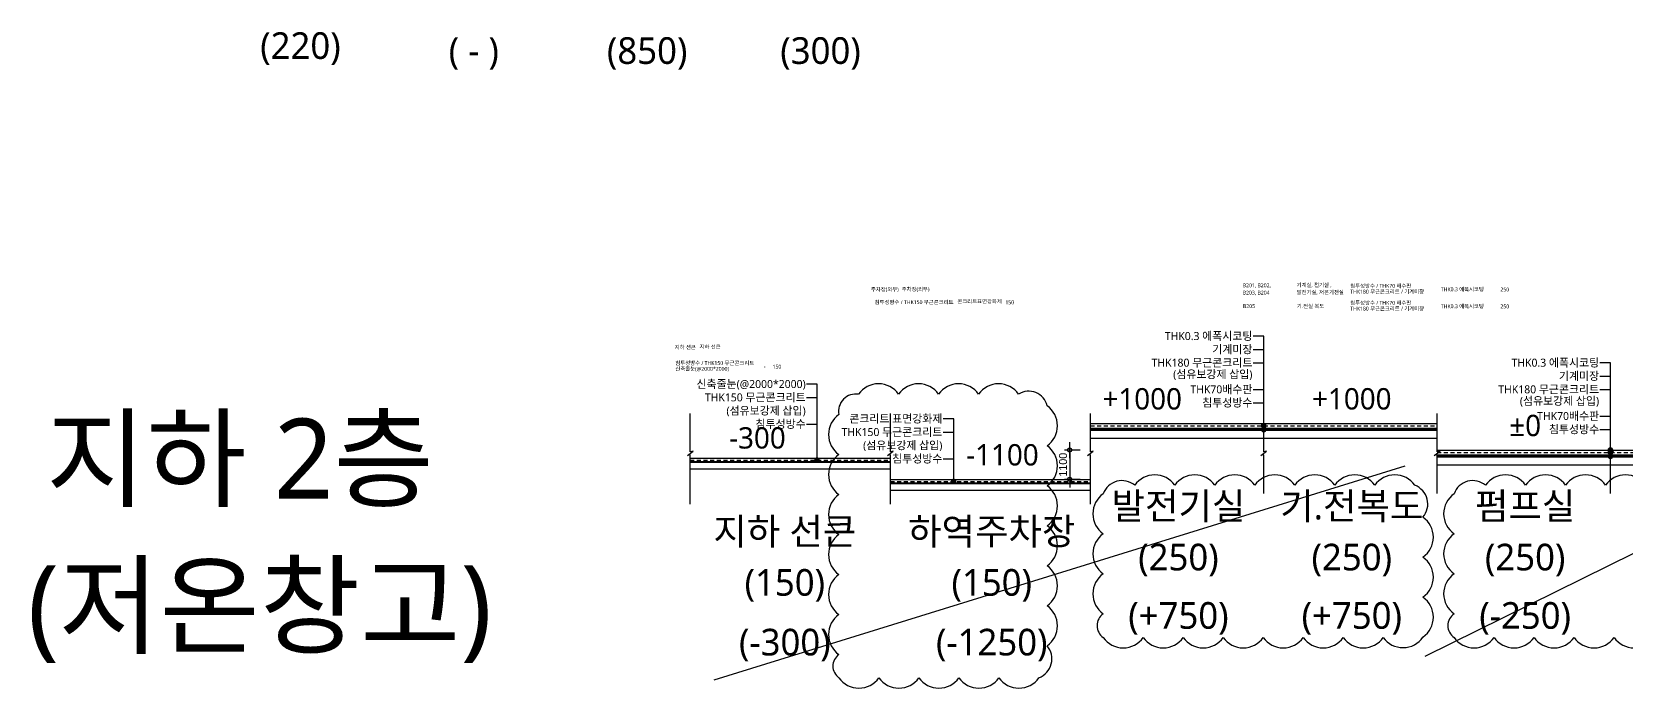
# Model space of a CAD drawing. Header units: millimetres. Extents: x 14892468 to 15300900, y -3565850 to -3401345.
# Drawn here: x 14924509 to 14984285, y -3465315 to -3440708 of the extents above; entities that cross this region are included whole.
import ezdxf
from ezdxf.enums import TextEntityAlignment as Align

# ---------------------------------------------------------------- set-up
doc = ezdxf.new("R2010")
doc.units = ezdxf.units.MM
doc.header["$LTSCALE"] = 100
doc.header["$MEASUREMENT"] = 0
doc.header["$PDSIZE"] = -10
doc.linetypes.add('HID', pattern=[2.5, 1.5, -1])
doc.layers.get('0').update_dxf_attribs({"linetype": 'CONTINUOUS'})
doc.layers.get('Defpoints').update_dxf_attribs({"color": 171, "linetype": 'CONTINUOUS'})
for name, color, linetype in [('FIN(아스콘)', 3, 'CONTINUOUS'), ('HAT-252', 252, 'CONTINUOUS'), ('LED', 7, 'CONTINUOUS'), ('SYM', 7, 'CONTINUOUS'), ('TEXT(MIN)', 7, 'CONTINUOUS'), ('TEXT-기입', 6, 'CONTINUOUS'), ('wire-meshes', 1, 'CONTINUOUS'), ('배수판', 5, 'CONTINUOUS')]:
    doc.layers.add(name, color=color, linetype=linetype)
doc.styles.add('CGS', font='cgse', dxfattribs={"bigfont": 'cgs'})
doc.styles.add('나눔바른고딕', font='NanumBarunGothic.ttf')
doc.dimstyles.new('NDIM 1200', dxfattribs={"dimscale": 500, "dimtxt": 3, "dimasz": 1, "dimexe": 2, "dimexo": 2, "dimgap": 1, "dimtad": 1, "dimdec": 0, "dimdsep": 46, "dimtxsty": 'CGS', "dimblk": 'DOT0', "dimcen": 1, "dimdle": 8, "dimclrd": 2, "dimclre": 2, "dimclrt": 2, "dimadec": 0, "dimazin": 0, "dimtfac": 1, "dimtdec": 0, "dimtix": 1, "dimtmove": 2, "dimatfit": 3, "dimldrblk": 'DOT0', "dimfxl": 1, "dimtolj": 1, "dimtzin": 0, "dimlwd": -1, "dimlwe": -1, "dimarcsym": 0})

# ---------------------------------------------------------------- blocks, each defined once
blk = doc.blocks.new('DOT0')
blk.add_line((-3, 0), (3, 0))
at = {"color": 6}
blk.add_circle((0, 0), 0.75, dxfattribs=at)
blk = doc.blocks.new('*D10')
at = {"layer": 'Defpoints', "ltscale": 0.4, "transparency": 16777216}
for p, q in [((14963820, -3456387), (14963223, -3456387)), ((14963423, -3456487), (14963423, -3457387)), ((14963820, -3457487), (14963223, -3457487))]:
    blk.add_line(p, q, dxfattribs=at)
at = {"layer": 'Defpoints', "color": 0, "ltscale": 0.4, "transparency": 16777216}
for p in [(14964020, -3456387), (14963423, -3457487), (14964020, -3457487)]:
    blk.add_point(p, dxfattribs=at)
at = {"layer": 'Defpoints', "ltscale": 0.4, "transparency": 16777216, "xscale": 100, "yscale": 100, "zscale": 100}
for p, rotation in [((14963423, -3456387), 90), ((14963423, -3457487), 270)]:
    blk.add_blockref('DOT0', p, dxfattribs=dict(at, rotation=rotation))
at = {"layer": 'Defpoints', "ltscale": 0.4, "transparency": 16777216, "insert": (14963173, -3456937), "char_height": 300, "attachment_point": 5, "rotation": 90, "style": 'CGS'}
blk.add_mtext('\\A1;1100', dxfattribs=at)

msp = doc.modelspace()

# ---------------------------------------------------------------- hatches: boundary and pattern name
at = {"layer": 'LED'}
h = msp.add_hatch(color=256, dxfattribs=at)
h.dxf.hatch_style = 1
edge = h.paths.add_edge_path()
edge.add_arc((14970697, -3455477.3), 108, 0, 360)
h = msp.add_hatch(color=256, dxfattribs=at)
h.dxf.hatch_style = 1
edge = h.paths.add_edge_path()
edge.add_arc((14983697, -3456387.3), 108, 0, 360)
h = msp.add_hatch(color=256, dxfattribs=at)
h.dxf.hatch_style = 1
edge = h.paths.add_edge_path()
edge.add_arc((14983697, -3456477.3), 108, 0, 360)

# ---------------------------------------------------------------- linework, layer by layer
at = {"ltscale": 0.1}
for p, q in [((14950085.5, -3465004.4), (14976004.9, -3456977.7)), ((14976755.2, -3464123.4), (14989725.6, -3457710.4))]:
    msp.add_line(p, q, dxfattribs=at)
for points in [[(14954768.4, -3464925.1, 0.5205671), (14956268.4, -3464925.1, 0.5205671), (14957768.4, -3464925.1, 0.5205671), (14959268.4, -3464925.1, 0.5205671), (14960768.4, -3464925.1, 0.5205671), (14962268.4, -3464925.1, 0.5205671), (14962572.3, -3463729, 0.5205671), (14962572.3, -3462229, 0.5205671), (14962572.3, -3460729, 0.5205671), (14962572.3, -3459229, 0.5205671), (14962572.3, -3457729, 0.5205671), (14962572.3, -3456229, 0.5205671), (14962572.3, -3454729, 0.5205671), (14961506.7, -3454294.5, 0.5205671), (14960006.7, -3454294.5, 0.5205671), (14958506.7, -3454294.5, 0.5205671), (14957006.7, -3454294.5, 0.5205671), (14955506.7, -3454294.5, 0.5205671), (14954768.4, -3455056.3, 0.5205671), (14954768.4, -3456556.3, 0.5205671), (14954768.4, -3458056.3, 0.5205671), (14954768.4, -3459556.3, 0.5205671), (14954768.4, -3461056.3, 0.5205671), (14954768.4, -3462556.3, 0.5205671), (14954768.4, -3464056.3, 0.5205671)], [(14964679.1, -3463416.9, 0.5205671), (14966179.1, -3463416.9, 0.5205671), (14967679.1, -3463416.9, 0.5205671), (14969179.1, -3463416.9, 0.5205671), (14970679.1, -3463416.9, 0.5205671), (14972179.1, -3463416.9, 0.5205671), (14973679.1, -3463416.9, 0.5205671), (14975179.1, -3463416.9, 0.5205671), (14976667.1, -3463404.8, 0.5205671), (14976667.1, -3461904.8, 0.5205671), (14976667.1, -3460404.8, 0.5205671), (14976667.1, -3458904.8, 0.5205671), (14976361.6, -3457710.4, 0.5205671), (14974861.6, -3457710.4, 0.5205671), (14973361.6, -3457710.4, 0.5205671), (14971861.6, -3457710.4, 0.5205671), (14970361.6, -3457710.4, 0.5205671), (14968861.6, -3457710.4, 0.5205671), (14967361.6, -3457710.4, 0.5205671), (14965861.6, -3457710.4, 0.5205671), (14964679.1, -3458028, 0.5205671), (14964679.1, -3459528, 0.5205671), (14964679.1, -3461028, 0.5205671), (14964679.1, -3462528, 0.5205671)], [(14977833, -3463416.9, 0.5205671), (14979333, -3463416.9, 0.5205671), (14980833, -3463416.9, 0.5205671), (14982333, -3463416.9, 0.5205671), (14983833, -3463416.9, 0.5205671), (14985333, -3463416.9, 0.5205671), (14986833, -3463416.9, 0.5205671), (14988333, -3463416.9, 0.5205671), (14989821, -3463404.8, 0.5205671), (14989821, -3461904.8, 0.5205671), (14989821, -3460404.8, 0.5205671), (14989821, -3458904.8, 0.5205671), (14989515.4, -3457710.4, 0.5205671), (14988015.4, -3457710.4, 0.5205671), (14986515.4, -3457710.4, 0.5205671), (14985015.4, -3457710.4, 0.5205671), (14983515.4, -3457710.4, 0.5205671), (14982015.4, -3457710.4, 0.5205671), (14980515.4, -3457710.4, 0.5205671), (14979015.4, -3457710.4, 0.5205671), (14977833, -3458028, 0.5205671), (14977833, -3459528, 0.5205671), (14977833, -3461028, 0.5205671), (14977833, -3462528, 0.5205671)]]:
    msp.add_lwpolyline(points, format="xyb", close=True)
at = {"color": 2, "ltscale": 0.1}
for points in [[(14964197, -3455637.3), (14970697, -3455637.3)], [(14970697, -3455637.3), (14977197, -3455637.3)], [(14964197, -3455937.3), (14970697, -3455937.3)], [(14970697, -3455937.3), (14977197, -3455937.3)], [(14949197, -3456837.3), (14956697, -3456837.3)], [(14977197, -3456637.3), (14983697, -3456637.3)], [(14983697, -3456637.3), (14990197, -3456637.3)], [(14949197, -3457087.3), (14956697, -3457087.3)], [(14977197, -3456937.3), (14983697, -3456937.3)], [(14983697, -3456937.3), (14990197, -3456937.3)], [(14956697, -3457637.3), (14964197, -3457637.3)], [(14956697, -3457887.3), (14964197, -3457887.3)]]:
    msp.add_lwpolyline(points, dxfattribs=at)
at = {"layer": 'FIN(아스콘)', "ltscale": 0.1}
for points in [[(14964197, -3455387.3), (14970697, -3455387.3)], [(14964197, -3455567.3), (14970697, -3455567.3)], [(14970697, -3455387.3), (14977197, -3455387.3)], [(14970697, -3455567.3), (14977197, -3455567.3)], [(14949197, -3456687.3), (14956697, -3456687.3)], [(14977197, -3456387.3), (14983697, -3456387.3)], [(14977197, -3456567.3), (14983697, -3456567.3)], [(14983697, -3456387.3), (14990197, -3456387.3)], [(14983697, -3456567.3), (14990197, -3456567.3)], [(14956697, -3457487.3), (14964197, -3457487.3)]]:
    msp.add_lwpolyline(points, dxfattribs=at)
at = {"layer": 'HAT-252', "linetype": 'HID', "ltscale": 0.1}
for points in [[(14970697, -3455632.3), (14964197, -3455632.3)], [(14977197, -3455632.3), (14970697, -3455632.3)], [(14956697, -3456832.3), (14949197, -3456832.3)], [(14983697, -3456632.3), (14977197, -3456632.3)], [(14990197, -3456632.3), (14983697, -3456632.3)], [(14964197, -3457632.3), (14956697, -3457632.3)]]:
    msp.add_lwpolyline(points, dxfattribs=at)
at = {"layer": 'SYM', "color": 251, "ltscale": 1000, "true_color": 0x636466}
for points in [[(14949197, -3458419.4), (14949197, -3456568.9), (14949087, -3456595.9), (14949307, -3456433.9), (14949197, -3456460.9), (14949197, -3455014.9)], [(14956697, -3458419.4), (14956697, -3456568.9), (14956587, -3456595.9), (14956807, -3456433.9), (14956697, -3456460.9), (14956697, -3455014.9)], [(14964197, -3458419.4), (14964197, -3456568.9), (14964087, -3456595.9), (14964307, -3456433.9), (14964197, -3456460.9), (14964197, -3455014.9)], [(14970697, -3458014.9), (14970697, -3456568.9), (14970587, -3456595.9), (14970807, -3456433.9), (14970697, -3456460.9), (14970697, -3455014.9)], [(14977197, -3458014.9), (14977197, -3456568.9), (14977087, -3456595.9), (14977307, -3456433.9), (14977197, -3456460.9), (14977197, -3455014.9)], [(14983697, -3458014.9), (14983697, -3456568.9), (14983587, -3456595.9), (14983807, -3456433.9), (14983697, -3456460.9), (14983697, -3455014.9)]]:
    msp.add_lwpolyline(points, dxfattribs=at)
at = {"layer": 'TEXT(MIN)', "ltscale": 10000}
for p, q in [((14970297, -3452612.7), (14970697, -3452612.7)), ((14970297, -3453112.7), (14970697, -3453112.7)), ((14983297, -3453612.7), (14983697, -3453612.7)), ((14953547.5, -3454412.7), (14953947.5, -3454412.7)), ((14970297, -3454112.7), (14970697, -3454112.7)), ((14983297, -3454112.7), (14983697, -3454112.7)), ((14970297, -3454612.7), (14970697, -3454612.7)), ((14953547.5, -3455412.7), (14953947.5, -3455412.7)), ((14983297, -3455112.7), (14983697, -3455112.7)), ((14983297, -3455612.7), (14983697, -3455612.7)), ((14958671.5, -3455712.7), (14959071.5, -3455712.7)), ((14958671.5, -3456712.7), (14959071.5, -3456712.7))]:
    msp.add_line(p, q, dxfattribs=at)
at = {"layer": 'wire-meshes', "linetype": 'HID'}
for points in [[(14964197, -3455477.3), (14970697, -3455477.3)], [(14970697, -3455477.3), (14977197, -3455477.3)], [(14949197, -3456762.3), (14956697, -3456762.3)], [(14977197, -3456477.3), (14983697, -3456477.3)], [(14983697, -3456477.3), (14990197, -3456477.3)], [(14956697, -3457562.3), (14964197, -3457562.3)]]:
    msp.add_lwpolyline(points, dxfattribs=at)
at = {"layer": '배수판'}
for points in [[(14964197, -3455567.3), (14964236.7, -3455567.3), (14964264.5, -3455632.3), (14964304.3, -3455632.3), (14964332, -3455567.3), (14964371.8, -3455567.3), (14964399.5, -3455632.3), (14964439.3, -3455632.3), (14964467.1, -3455567.3), (14964506.8, -3455567.3), (14964534.6, -3455632.3), (14964574.3, -3455632.3), (14964602.1, -3455567.3), (14964641.8, -3455567.3), (14964669.6, -3455632.3), (14964709.3, -3455632.3), (14964737.1, -3455567.3), (14964776.8, -3455567.3), (14964804.6, -3455632.3), (14964844.3, -3455632.3), (14964872.1, -3455567.3), (14964911.8, -3455567.3), (14964939.6, -3455632.3), (14964979.3, -3455632.3), (14965007.1, -3455567.3), (14965046.8, -3455567.3), (14965074.6, -3455632.3), (14965114.3, -3455632.3), (14965142.1, -3455567.3), (14965181.8, -3455567.3), (14965209.6, -3455632.3), (14965249.3, -3455632.3), (14965277.1, -3455567.3), (14965316.9, -3455567.3), (14965344.6, -3455632.3), (14965384.4, -3455632.3), (14965412.1, -3455567.3), (14965451.9, -3455567.3), (14965479.6, -3455632.3), (14965519.4, -3455632.3), (14965547.2, -3455567.3), (14965586.9, -3455567.3), (14965614.7, -3455632.3), (14965654.4, -3455632.3), (14965682.2, -3455567.3), (14965721.9, -3455567.3), (14965749.7, -3455632.3), (14965789.4, -3455632.3), (14965817.2, -3455567.3), (14965856.9, -3455567.3), (14965884.7, -3455632.3), (14965924.4, -3455632.3), (14965952.2, -3455567.3), (14965991.9, -3455567.3), (14966019.7, -3455632.3), (14966059.4, -3455632.3), (14966087.2, -3455567.3), (14966126.9, -3455567.3), (14966154.7, -3455632.3), (14966194.4, -3455632.3), (14966222.2, -3455567.3), (14966261.9, -3455567.3), (14966289.7, -3455632.3), (14966329.4, -3455632.3), (14966357.2, -3455567.3), (14966397, -3455567.3), (14966424.7, -3455632.3), (14966464.5, -3455632.3), (14966492.2, -3455567.3), (14966532, -3455567.3), (14966559.8, -3455632.3), (14966599.5, -3455632.3), (14966627.3, -3455567.3), (14966667, -3455567.3), (14966694.8, -3455632.3), (14966734.5, -3455632.3), (14966762.3, -3455567.3), (14966802, -3455567.3), (14966829.8, -3455632.3), (14966869.5, -3455632.3), (14966897.3, -3455567.3), (14966937, -3455567.3), (14966964.8, -3455632.3), (14967004.5, -3455632.3), (14967032.3, -3455567.3), (14967072, -3455567.3), (14967099.8, -3455632.3), (14967139.5, -3455632.3), (14967167.3, -3455567.3), (14967207, -3455567.3), (14967234.8, -3455632.3), (14967274.5, -3455632.3), (14967302.3, -3455567.3), (14967342, -3455567.3), (14967369.8, -3455632.3), (14967409.5, -3455632.3), (14967437.3, -3455567.3), (14967477.1, -3455567.3), (14967504.8, -3455632.3), (14967544.6, -3455632.3), (14967572.3, -3455567.3), (14967612.1, -3455567.3), (14967639.9, -3455632.3), (14967679.6, -3455632.3), (14967707.4, -3455567.3), (14967747.1, -3455567.3), (14967774.9, -3455632.3), (14967814.6, -3455632.3), (14967842.4, -3455567.3), (14967882.1, -3455567.3), (14967909.9, -3455632.3), (14967949.6, -3455632.3), (14967977.4, -3455567.3), (14968017.1, -3455567.3), (14968044.9, -3455632.3), (14968084.6, -3455632.3), (14968112.4, -3455567.3), (14968152.1, -3455567.3), (14968179.9, -3455632.3), (14968219.6, -3455632.3), (14968247.4, -3455567.3), (14968287.1, -3455567.3), (14968314.9, -3455632.3), (14968354.6, -3455632.3), (14968382.4, -3455567.3), (14968422.1, -3455567.3), (14968449.9, -3455632.3), (14968489.7, -3455632.3), (14968517.4, -3455567.3), (14968557.2, -3455567.3), (14968584.9, -3455632.3), (14968624.7, -3455632.3), (14968652.4, -3455567.3), (14968692.2, -3455567.3), (14968720, -3455632.3), (14968759.7, -3455632.3), (14968787.5, -3455567.3), (14968827.2, -3455567.3), (14968855, -3455632.3), (14968894.7, -3455632.3), (14968922.5, -3455567.3), (14968962.2, -3455567.3), (14968990, -3455632.3), (14969029.7, -3455632.3), (14969057.5, -3455567.3), (14969097.2, -3455567.3), (14969125, -3455632.3), (14969164.7, -3455632.3), (14969192.5, -3455567.3), (14969232.2, -3455567.3), (14969260, -3455632.3), (14969299.7, -3455632.3), (14969327.5, -3455567.3), (14969367.2, -3455567.3), (14969395, -3455632.3), (14969434.7, -3455632.3), (14969462.5, -3455567.3), (14969502.2, -3455567.3), (14969530, -3455632.3), (14969569.8, -3455632.3), (14969597.5, -3455567.3), (14969637.3, -3455567.3), (14969665, -3455632.3), (14969704.8, -3455632.3), (14969732.6, -3455567.3), (14969772.3, -3455567.3), (14969800.1, -3455632.3), (14969839.8, -3455632.3), (14969867.6, -3455567.3), (14969907.3, -3455567.3), (14969935.1, -3455632.3), (14969974.8, -3455632.3), (14970002.6, -3455567.3), (14970042.3, -3455567.3), (14970070.1, -3455632.3), (14970109.8, -3455632.3), (14970137.6, -3455567.3), (14970177.3, -3455567.3), (14970205.1, -3455632.3), (14970244.8, -3455632.3), (14970272.6, -3455567.3), (14970312.3, -3455567.3), (14970340.1, -3455632.3), (14970379.8, -3455632.3), (14970407.6, -3455567.3), (14970447.3, -3455567.3), (14970475.1, -3455632.3), (14970514.8, -3455632.3), (14970542.6, -3455567.3), (14970582.3, -3455567.3), (14970610.1, -3455632.3), (14970649.9, -3455632.3), (14970677.6, -3455567.3), (14970697, -3455567.3)], [(14970697, -3455567.3), (14970736.7, -3455567.3), (14970764.5, -3455632.3), (14970804.3, -3455632.3), (14970832, -3455567.3), (14970871.8, -3455567.3), (14970899.5, -3455632.3), (14970939.3, -3455632.3), (14970967.1, -3455567.3), (14971006.8, -3455567.3), (14971034.6, -3455632.3), (14971074.3, -3455632.3), (14971102.1, -3455567.3), (14971141.8, -3455567.3), (14971169.6, -3455632.3), (14971209.3, -3455632.3), (14971237.1, -3455567.3), (14971276.8, -3455567.3), (14971304.6, -3455632.3), (14971344.3, -3455632.3), (14971372.1, -3455567.3), (14971411.8, -3455567.3), (14971439.6, -3455632.3), (14971479.3, -3455632.3), (14971507.1, -3455567.3), (14971546.8, -3455567.3), (14971574.6, -3455632.3), (14971614.3, -3455632.3), (14971642.1, -3455567.3), (14971681.8, -3455567.3), (14971709.6, -3455632.3), (14971749.3, -3455632.3), (14971777.1, -3455567.3), (14971816.9, -3455567.3), (14971844.6, -3455632.3), (14971884.4, -3455632.3), (14971912.1, -3455567.3), (14971951.9, -3455567.3), (14971979.6, -3455632.3), (14972019.4, -3455632.3), (14972047.2, -3455567.3), (14972086.9, -3455567.3), (14972114.7, -3455632.3), (14972154.4, -3455632.3), (14972182.2, -3455567.3), (14972221.9, -3455567.3), (14972249.7, -3455632.3), (14972289.4, -3455632.3), (14972317.2, -3455567.3), (14972356.9, -3455567.3), (14972384.7, -3455632.3), (14972424.4, -3455632.3), (14972452.2, -3455567.3), (14972491.9, -3455567.3), (14972519.7, -3455632.3), (14972559.4, -3455632.3), (14972587.2, -3455567.3), (14972626.9, -3455567.3), (14972654.7, -3455632.3), (14972694.4, -3455632.3), (14972722.2, -3455567.3), (14972761.9, -3455567.3), (14972789.7, -3455632.3), (14972829.4, -3455632.3), (14972857.2, -3455567.3), (14972897, -3455567.3), (14972924.7, -3455632.3), (14972964.5, -3455632.3), (14972992.2, -3455567.3), (14973032, -3455567.3), (14973059.8, -3455632.3), (14973099.5, -3455632.3), (14973127.3, -3455567.3), (14973167, -3455567.3), (14973194.8, -3455632.3), (14973234.5, -3455632.3), (14973262.3, -3455567.3), (14973302, -3455567.3), (14973329.8, -3455632.3), (14973369.5, -3455632.3), (14973397.3, -3455567.3), (14973437, -3455567.3), (14973464.8, -3455632.3), (14973504.5, -3455632.3), (14973532.3, -3455567.3), (14973572, -3455567.3), (14973599.8, -3455632.3), (14973639.5, -3455632.3), (14973667.3, -3455567.3), (14973707, -3455567.3), (14973734.8, -3455632.3), (14973774.5, -3455632.3), (14973802.3, -3455567.3), (14973842, -3455567.3), (14973869.8, -3455632.3), (14973909.5, -3455632.3), (14973937.3, -3455567.3), (14973977.1, -3455567.3), (14974004.8, -3455632.3), (14974044.6, -3455632.3), (14974072.3, -3455567.3), (14974112.1, -3455567.3), (14974139.9, -3455632.3), (14974179.6, -3455632.3), (14974207.4, -3455567.3), (14974247.1, -3455567.3), (14974274.9, -3455632.3), (14974314.6, -3455632.3), (14974342.4, -3455567.3), (14974382.1, -3455567.3), (14974409.9, -3455632.3), (14974449.6, -3455632.3), (14974477.4, -3455567.3), (14974517.1, -3455567.3), (14974544.9, -3455632.3), (14974584.6, -3455632.3), (14974612.4, -3455567.3), (14974652.1, -3455567.3), (14974679.9, -3455632.3), (14974719.6, -3455632.3), (14974747.4, -3455567.3), (14974787.1, -3455567.3), (14974814.9, -3455632.3), (14974854.6, -3455632.3), (14974882.4, -3455567.3), (14974922.1, -3455567.3), (14974949.9, -3455632.3), (14974989.7, -3455632.3), (14975017.4, -3455567.3), (14975057.2, -3455567.3), (14975084.9, -3455632.3), (14975124.7, -3455632.3), (14975152.4, -3455567.3), (14975192.2, -3455567.3), (14975220, -3455632.3), (14975259.7, -3455632.3), (14975287.5, -3455567.3), (14975327.2, -3455567.3), (14975355, -3455632.3), (14975394.7, -3455632.3), (14975422.5, -3455567.3), (14975462.2, -3455567.3), (14975490, -3455632.3), (14975529.7, -3455632.3), (14975557.5, -3455567.3), (14975597.2, -3455567.3), (14975625, -3455632.3), (14975664.7, -3455632.3), (14975692.5, -3455567.3), (14975732.2, -3455567.3), (14975760, -3455632.3), (14975799.7, -3455632.3), (14975827.5, -3455567.3), (14975867.2, -3455567.3), (14975895, -3455632.3), (14975934.7, -3455632.3), (14975962.5, -3455567.3), (14976002.2, -3455567.3), (14976030, -3455632.3), (14976069.8, -3455632.3), (14976097.5, -3455567.3), (14976137.3, -3455567.3), (14976165, -3455632.3), (14976204.8, -3455632.3), (14976232.6, -3455567.3), (14976272.3, -3455567.3), (14976300.1, -3455632.3), (14976339.8, -3455632.3), (14976367.6, -3455567.3), (14976407.3, -3455567.3), (14976435.1, -3455632.3), (14976474.8, -3455632.3), (14976502.6, -3455567.3), (14976542.3, -3455567.3), (14976570.1, -3455632.3), (14976609.8, -3455632.3), (14976637.6, -3455567.3), (14976677.3, -3455567.3), (14976705.1, -3455632.3), (14976744.8, -3455632.3), (14976772.6, -3455567.3), (14976812.3, -3455567.3), (14976840.1, -3455632.3), (14976879.8, -3455632.3), (14976907.6, -3455567.3), (14976947.3, -3455567.3), (14976975.1, -3455632.3), (14977014.8, -3455632.3), (14977042.6, -3455567.3), (14977082.3, -3455567.3), (14977110.1, -3455632.3), (14977149.9, -3455632.3), (14977177.6, -3455567.3), (14977197, -3455567.3)], [(14977197, -3456567.3), (14977236.7, -3456567.3), (14977264.5, -3456632.3), (14977304.3, -3456632.3), (14977332, -3456567.3), (14977371.8, -3456567.3), (14977399.5, -3456632.3), (14977439.3, -3456632.3), (14977467.1, -3456567.3), (14977506.8, -3456567.3), (14977534.6, -3456632.3), (14977574.3, -3456632.3), (14977602.1, -3456567.3), (14977641.8, -3456567.3), (14977669.6, -3456632.3), (14977709.3, -3456632.3), (14977737.1, -3456567.3), (14977776.8, -3456567.3), (14977804.6, -3456632.3), (14977844.3, -3456632.3), (14977872.1, -3456567.3), (14977911.8, -3456567.3), (14977939.6, -3456632.3), (14977979.3, -3456632.3), (14978007.1, -3456567.3), (14978046.8, -3456567.3), (14978074.6, -3456632.3), (14978114.3, -3456632.3), (14978142.1, -3456567.3), (14978181.8, -3456567.3), (14978209.6, -3456632.3), (14978249.3, -3456632.3), (14978277.1, -3456567.3), (14978316.9, -3456567.3), (14978344.6, -3456632.3), (14978384.4, -3456632.3), (14978412.1, -3456567.3), (14978451.9, -3456567.3), (14978479.6, -3456632.3), (14978519.4, -3456632.3), (14978547.2, -3456567.3), (14978586.9, -3456567.3), (14978614.7, -3456632.3), (14978654.4, -3456632.3), (14978682.2, -3456567.3), (14978721.9, -3456567.3), (14978749.7, -3456632.3), (14978789.4, -3456632.3), (14978817.2, -3456567.3), (14978856.9, -3456567.3), (14978884.7, -3456632.3), (14978924.4, -3456632.3), (14978952.2, -3456567.3), (14978991.9, -3456567.3), (14979019.7, -3456632.3), (14979059.4, -3456632.3), (14979087.2, -3456567.3), (14979126.9, -3456567.3), (14979154.7, -3456632.3), (14979194.4, -3456632.3), (14979222.2, -3456567.3), (14979261.9, -3456567.3), (14979289.7, -3456632.3), (14979329.4, -3456632.3), (14979357.2, -3456567.3), (14979397, -3456567.3), (14979424.7, -3456632.3), (14979464.5, -3456632.3), (14979492.2, -3456567.3), (14979532, -3456567.3), (14979559.8, -3456632.3), (14979599.5, -3456632.3), (14979627.3, -3456567.3), (14979667, -3456567.3), (14979694.8, -3456632.3), (14979734.5, -3456632.3), (14979762.3, -3456567.3), (14979802, -3456567.3), (14979829.8, -3456632.3), (14979869.5, -3456632.3), (14979897.3, -3456567.3), (14979937, -3456567.3), (14979964.8, -3456632.3), (14980004.5, -3456632.3), (14980032.3, -3456567.3), (14980072, -3456567.3), (14980099.8, -3456632.3), (14980139.5, -3456632.3), (14980167.3, -3456567.3), (14980207, -3456567.3), (14980234.8, -3456632.3), (14980274.5, -3456632.3), (14980302.3, -3456567.3), (14980342, -3456567.3), (14980369.8, -3456632.3), (14980409.5, -3456632.3), (14980437.3, -3456567.3), (14980477.1, -3456567.3), (14980504.8, -3456632.3), (14980544.6, -3456632.3), (14980572.3, -3456567.3), (14980612.1, -3456567.3), (14980639.9, -3456632.3), (14980679.6, -3456632.3), (14980707.4, -3456567.3), (14980747.1, -3456567.3), (14980774.9, -3456632.3), (14980814.6, -3456632.3), (14980842.4, -3456567.3), (14980882.1, -3456567.3), (14980909.9, -3456632.3), (14980949.6, -3456632.3), (14980977.4, -3456567.3), (14981017.1, -3456567.3), (14981044.9, -3456632.3), (14981084.6, -3456632.3), (14981112.4, -3456567.3), (14981152.1, -3456567.3), (14981179.9, -3456632.3), (14981219.6, -3456632.3), (14981247.4, -3456567.3), (14981287.1, -3456567.3), (14981314.9, -3456632.3), (14981354.6, -3456632.3), (14981382.4, -3456567.3), (14981422.1, -3456567.3), (14981449.9, -3456632.3), (14981489.7, -3456632.3), (14981517.4, -3456567.3), (14981557.2, -3456567.3), (14981584.9, -3456632.3), (14981624.7, -3456632.3), (14981652.4, -3456567.3), (14981692.2, -3456567.3), (14981720, -3456632.3), (14981759.7, -3456632.3), (14981787.5, -3456567.3), (14981827.2, -3456567.3), (14981855, -3456632.3), (14981894.7, -3456632.3), (14981922.5, -3456567.3), (14981962.2, -3456567.3), (14981990, -3456632.3), (14982029.7, -3456632.3), (14982057.5, -3456567.3), (14982097.2, -3456567.3), (14982125, -3456632.3), (14982164.7, -3456632.3), (14982192.5, -3456567.3), (14982232.2, -3456567.3), (14982260, -3456632.3), (14982299.7, -3456632.3), (14982327.5, -3456567.3), (14982367.2, -3456567.3), (14982395, -3456632.3), (14982434.7, -3456632.3), (14982462.5, -3456567.3), (14982502.2, -3456567.3), (14982530, -3456632.3), (14982569.8, -3456632.3), (14982597.5, -3456567.3), (14982637.3, -3456567.3), (14982665, -3456632.3), (14982704.8, -3456632.3), (14982732.6, -3456567.3), (14982772.3, -3456567.3), (14982800.1, -3456632.3), (14982839.8, -3456632.3), (14982867.6, -3456567.3), (14982907.3, -3456567.3), (14982935.1, -3456632.3), (14982974.8, -3456632.3), (14983002.6, -3456567.3), (14983042.3, -3456567.3), (14983070.1, -3456632.3), (14983109.8, -3456632.3), (14983137.6, -3456567.3), (14983177.3, -3456567.3), (14983205.1, -3456632.3), (14983244.8, -3456632.3), (14983272.6, -3456567.3), (14983312.3, -3456567.3), (14983340.1, -3456632.3), (14983379.8, -3456632.3), (14983407.6, -3456567.3), (14983447.3, -3456567.3), (14983475.1, -3456632.3), (14983514.8, -3456632.3), (14983542.6, -3456567.3), (14983582.3, -3456567.3), (14983610.1, -3456632.3), (14983649.9, -3456632.3), (14983677.6, -3456567.3), (14983697, -3456567.3)], [(14983697, -3456567.3), (14983736.7, -3456567.3), (14983764.5, -3456632.3), (14983804.3, -3456632.3), (14983832, -3456567.3), (14983871.8, -3456567.3), (14983899.5, -3456632.3), (14983939.3, -3456632.3), (14983967.1, -3456567.3), (14984006.8, -3456567.3), (14984034.6, -3456632.3), (14984074.3, -3456632.3), (14984102.1, -3456567.3), (14984141.8, -3456567.3), (14984169.6, -3456632.3), (14984209.3, -3456632.3), (14984237.1, -3456567.3), (14984276.8, -3456567.3), (14984304.6, -3456632.3)]]:
    msp.add_lwpolyline(points, dxfattribs=at)

# ---------------------------------------------------------------- texts
at = {"layer": 'TEXT(MIN)', "style": '나눔바른고딕'}
for s, p in [('THK0.3 에폭시코팅', (14970272.4, -3452112.7)), ('기계미장', (14970272.4, -3452612.7)), ('THK180 무근콘크리트', (14970272.4, -3453112.7)), ('THK0.3 에폭시코팅', (14983272.4, -3453112.7)), ('신축줄눈(@2000*2000)', (14953522.9, -3453912.7)), ('(섬유보강제 삽입)', (14970272.4, -3453546.4)), ('기계미장', (14983272.4, -3453612.7)), ('THK150 무근콘크리트', (14953522.9, -3454412.7)), ('THK70배수판', (14970272.4, -3454112.7)), ('침투성방수', (14970272.4, -3454612.7)), ('THK180 무근콘크리트', (14983272.4, -3454112.7)), ('(섬유보강제 삽입)', (14983272.4, -3454546.4)), ('(섬유보강제 삽입)', (14953522.9, -3454912.7)), ('콘크리트 표면강화제', (14958646.9, -3455212.7)), ('THK70배수판', (14983272.4, -3455112.7)), ('침투성방수', (14953522.9, -3455412.7)), ('THK150 무근콘크리트', (14958646.9, -3455712.7)), ('침투성방수', (14983272.4, -3455612.7)), ('(섬유보강제 삽입)', (14958646.9, -3456212.7)), ('침투성방수', (14958646.9, -3456712.7))]:
    msp.add_text(s, height=300, dxfattribs=at).set_placement(p, align=Align.MIDDLE_RIGHT)
at = {"layer": 'TEXT(MIN)', "color": 8, "style": '나눔바른고딕'}
for s, p in [('지하 2층', (14925035.4, -3458209.1)), ('(저온창고)', (14924352.4, -3463710.9))]:
    msp.add_text(s, height=3000, dxfattribs=at).set_placement(p)
at = {"layer": 'TEXT-기입', "color": 6, "style": '나눔바른고딕'}
for s, height, p in [('(220)', 1000, (14934578.9, -3441223.5)), ('( - )', 1000, (14941078.9, -3441409.5)), ('(850)', 1000, (14947578.9, -3441409.5)), ('(300)', 1000, (14954078.9, -3441409.5)), ('+1000', 800, (14966140.3, -3454467.2)), ('+1000', 800, (14973999.3, -3454467.2)), ('-300', 800, (14951712.3, -3455932.2)), ('±0', 800, (14980499.3, -3455467.2)), ('-1100', 800, (14960899.3, -3456567.2)), ('발전기실', 1000, (14967499.3, -3458486.9)), ('기.전복도', 1000, (14973999.3, -3458486.9)), ('펌프실', 1000, (14980499.3, -3458486.9)), ('지하 선큰', 1000, (14952740.3, -3459436.9)), ('하역주차장', 1000, (14960499.3, -3459436.9)), ('(250)', 1000, (14967499.3, -3460401.6)), ('(250)', 1000, (14973999.3, -3460401.6)), ('(250)', 1000, (14980499.3, -3460401.6)), ('(150)', 1000, (14952740.3, -3461351.6)), ('(150)', 1000, (14960499.3, -3461351.6))]:
    msp.add_text(s, height=height, dxfattribs=at).set_placement(p, align=Align.MIDDLE_CENTER)
at = {"layer": 'TEXT-기입', "style": '나눔바른고딕'}
for s, p in [('주차장(외부)', (14957122.2, -3450427.5)), ('B201, B202,', (14969908.7, -3450284.1)), ('기계실, 전기실 ,', (14971928.7, -3450269.7)), ('침투성방수 / THK70 배수판', (14973939.1, -3450303.3)), ('주차장(외부)', (14955967.3, -3450435.9)), ('침투성방수 / THK150 무근콘크리트', (14956108.3, -3450914.7)), ('콘크리트표면강화제', (14959209.3, -3450885.4)), ('B203, B204', (14969908.7, -3450557.6)), ('발전기실, 저온기전실', (14971928.7, -3450543.2)), ('THK180 무근콘크리트 / 기계미장', (14973939.1, -3450520.9)), ('침투성방수 / THK70 배수판', (14973939.1, -3450938.6)), ('THK0.3 에폭시코팅', (14977337.2, -3450432.9)), ('B205', (14969919.1, -3451061.8)), ('기.전실 복도', (14971938.1, -3451060.7)), ('THK180 무근콘크리트 / 기계미장', (14973939.1, -3451156.2)), ('THK0.3 에폭시코팅', (14977337.2, -3451068.2)), ('지하 선큰', (14948611.3, -3452604)), ('지하 선큰', (14949541.8, -3452588.2)), ('신축줄눈(@2000*2000)', (14948635.5, -3453414.3)), ('침투성방수 / THK150 무근콘크리트', (14948635.5, -3453196.7))]:
    msp.add_text(s, height=144, dxfattribs=at).set_placement(p)
for s, p in [('150', (14961174.1, -3450848.7)), ('250', (14979736, -3450367)), ('250', (14979736, -3451002.3)), ('150', (14952445.5, -3453260.3)), ('-', (14951988.8, -3453255.3))]:
    msp.add_text(s, height=144, dxfattribs=at).set_placement(p, align=Align.MIDDLE_CENTER)
at = {"layer": 'TEXT-기입', "color": 4, "style": '나눔바른고딕'}
for s, p in [('(+750)', (14967499.3, -3462590.9)), ('(+750)', (14973999.3, -3462590.9)), ('(-250)', (14980499.3, -3462590.9)), ('(-300)', (14952740.3, -3463590.9)), ('(-1250)', (14960499.3, -3463590.9))]:
    msp.add_text(s, height=1000, dxfattribs=at).set_placement(p, align=Align.MIDDLE_CENTER)

# ---------------------------------------------------------------- dimensions: what is measured, and where the dimension line sits
at = {"layer": 'Defpoints', "ltscale": 0.4}
dim = msp.add_linear_dim(base=(14963423.2, -3457487.3), p1=(14964020.4, -3456387.3), p2=(14964020.4, -3457487.3), angle=90, dimstyle='NDIM 1200', override={"dimscale": 100, "dimclrd": 256, "dimclre": 256, "dimclrt": 256}, dxfattribs=at)
dim.commit()
dim.dimension.update_dxf_attribs({"geometry": '*D10', "text_midpoint": (14963173.2, -3456937.3)})

# ---------------------------------------------------------------- leaders
at = {"layer": 'LED', "ltscale": 10000}
for points in [[(14970697, -3455632.3), (14970697, -3452112.7), (14970297, -3452112.7)], [(14983697, -3456632.3), (14983697, -3453112.7), (14983297, -3453112.7)], [(14953947.5, -3456762.3), (14953947.5, -3453912.7), (14953547.5, -3453912.7)], [(14959071.5, -3457562.3), (14959071.5, -3455212.7), (14958671.5, -3455212.7)]]:
    msp.add_leader(points, dimstyle='NDIM 1200', override={"dimasz": 0.4, "dimtad": 0, "dimclrd": 256, "dimldrblk": 'Dot'}, dxfattribs=at)

doc.saveas('drawing.dxf')
